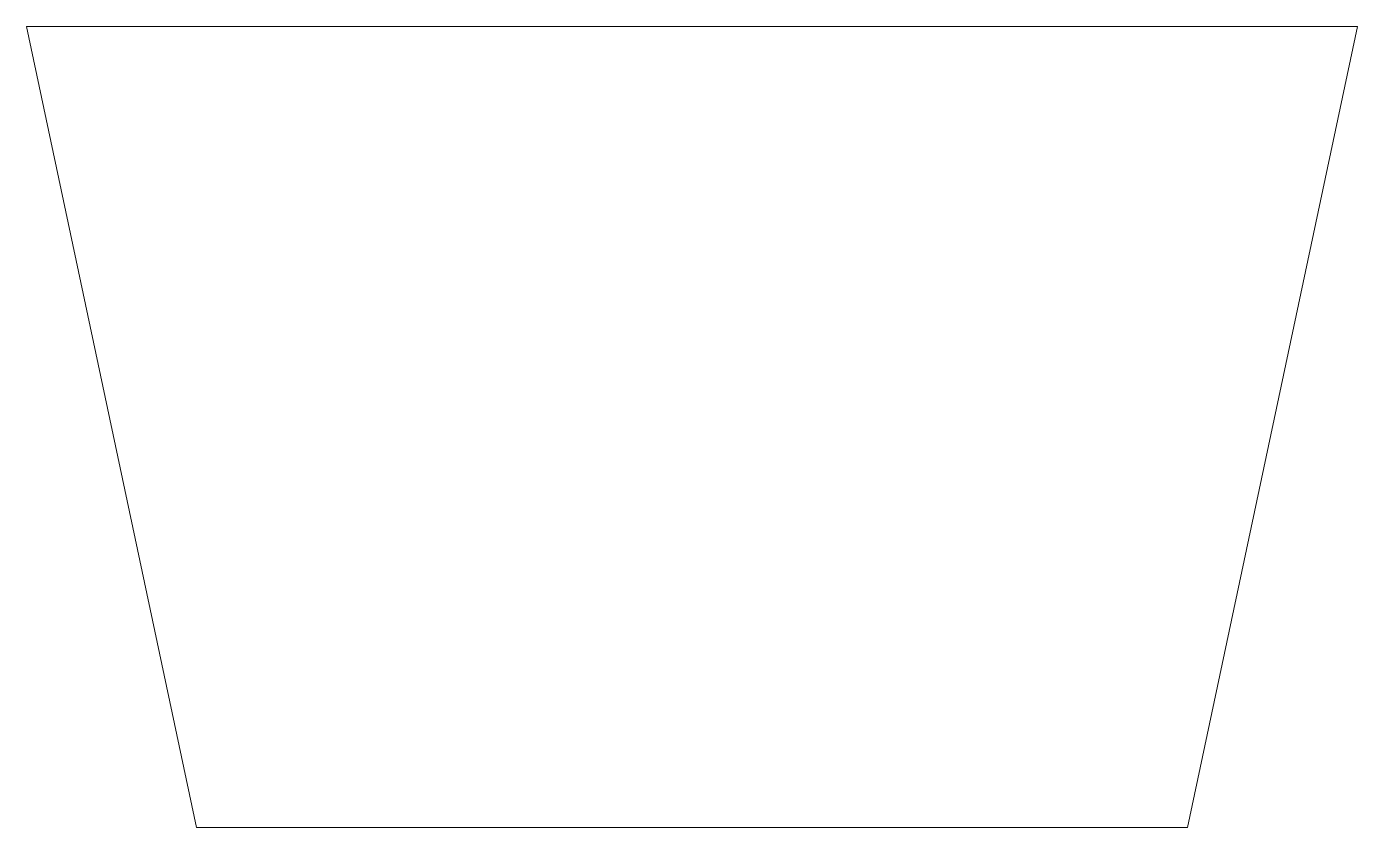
# Model space of a CAD drawing. Header units: inches. Extents: x 239.19 to 243.55, y -428.13 to -425.5.
import ezdxf

# ---------------------------------------------------------------- set-up
doc = ezdxf.new("R2010")
doc.units = ezdxf.units.IN
doc.header["$MEASUREMENT"] = 0
doc.layers.get('0').update_dxf_attribs({"color": 1, "lineweight": 9})

msp = doc.modelspace()

# ---------------------------------------------------------------- linework, layer by layer
at = {"lineweight": 5}
for p, q in [((241.3697, -425.502), (239.1879, -425.502)), ((239.1879, -425.502), (239.7447, -428.127)), ((241.3697, -425.502), (243.5514, -425.502)), ((243.5514, -425.502), (242.9947, -428.127)), ((241.3697, -428.127), (239.7447, -428.127)), ((241.3697, -428.127), (242.9947, -428.127))]:
    msp.add_line(p, q, dxfattribs=at)

doc.saveas('drawing.dxf')
